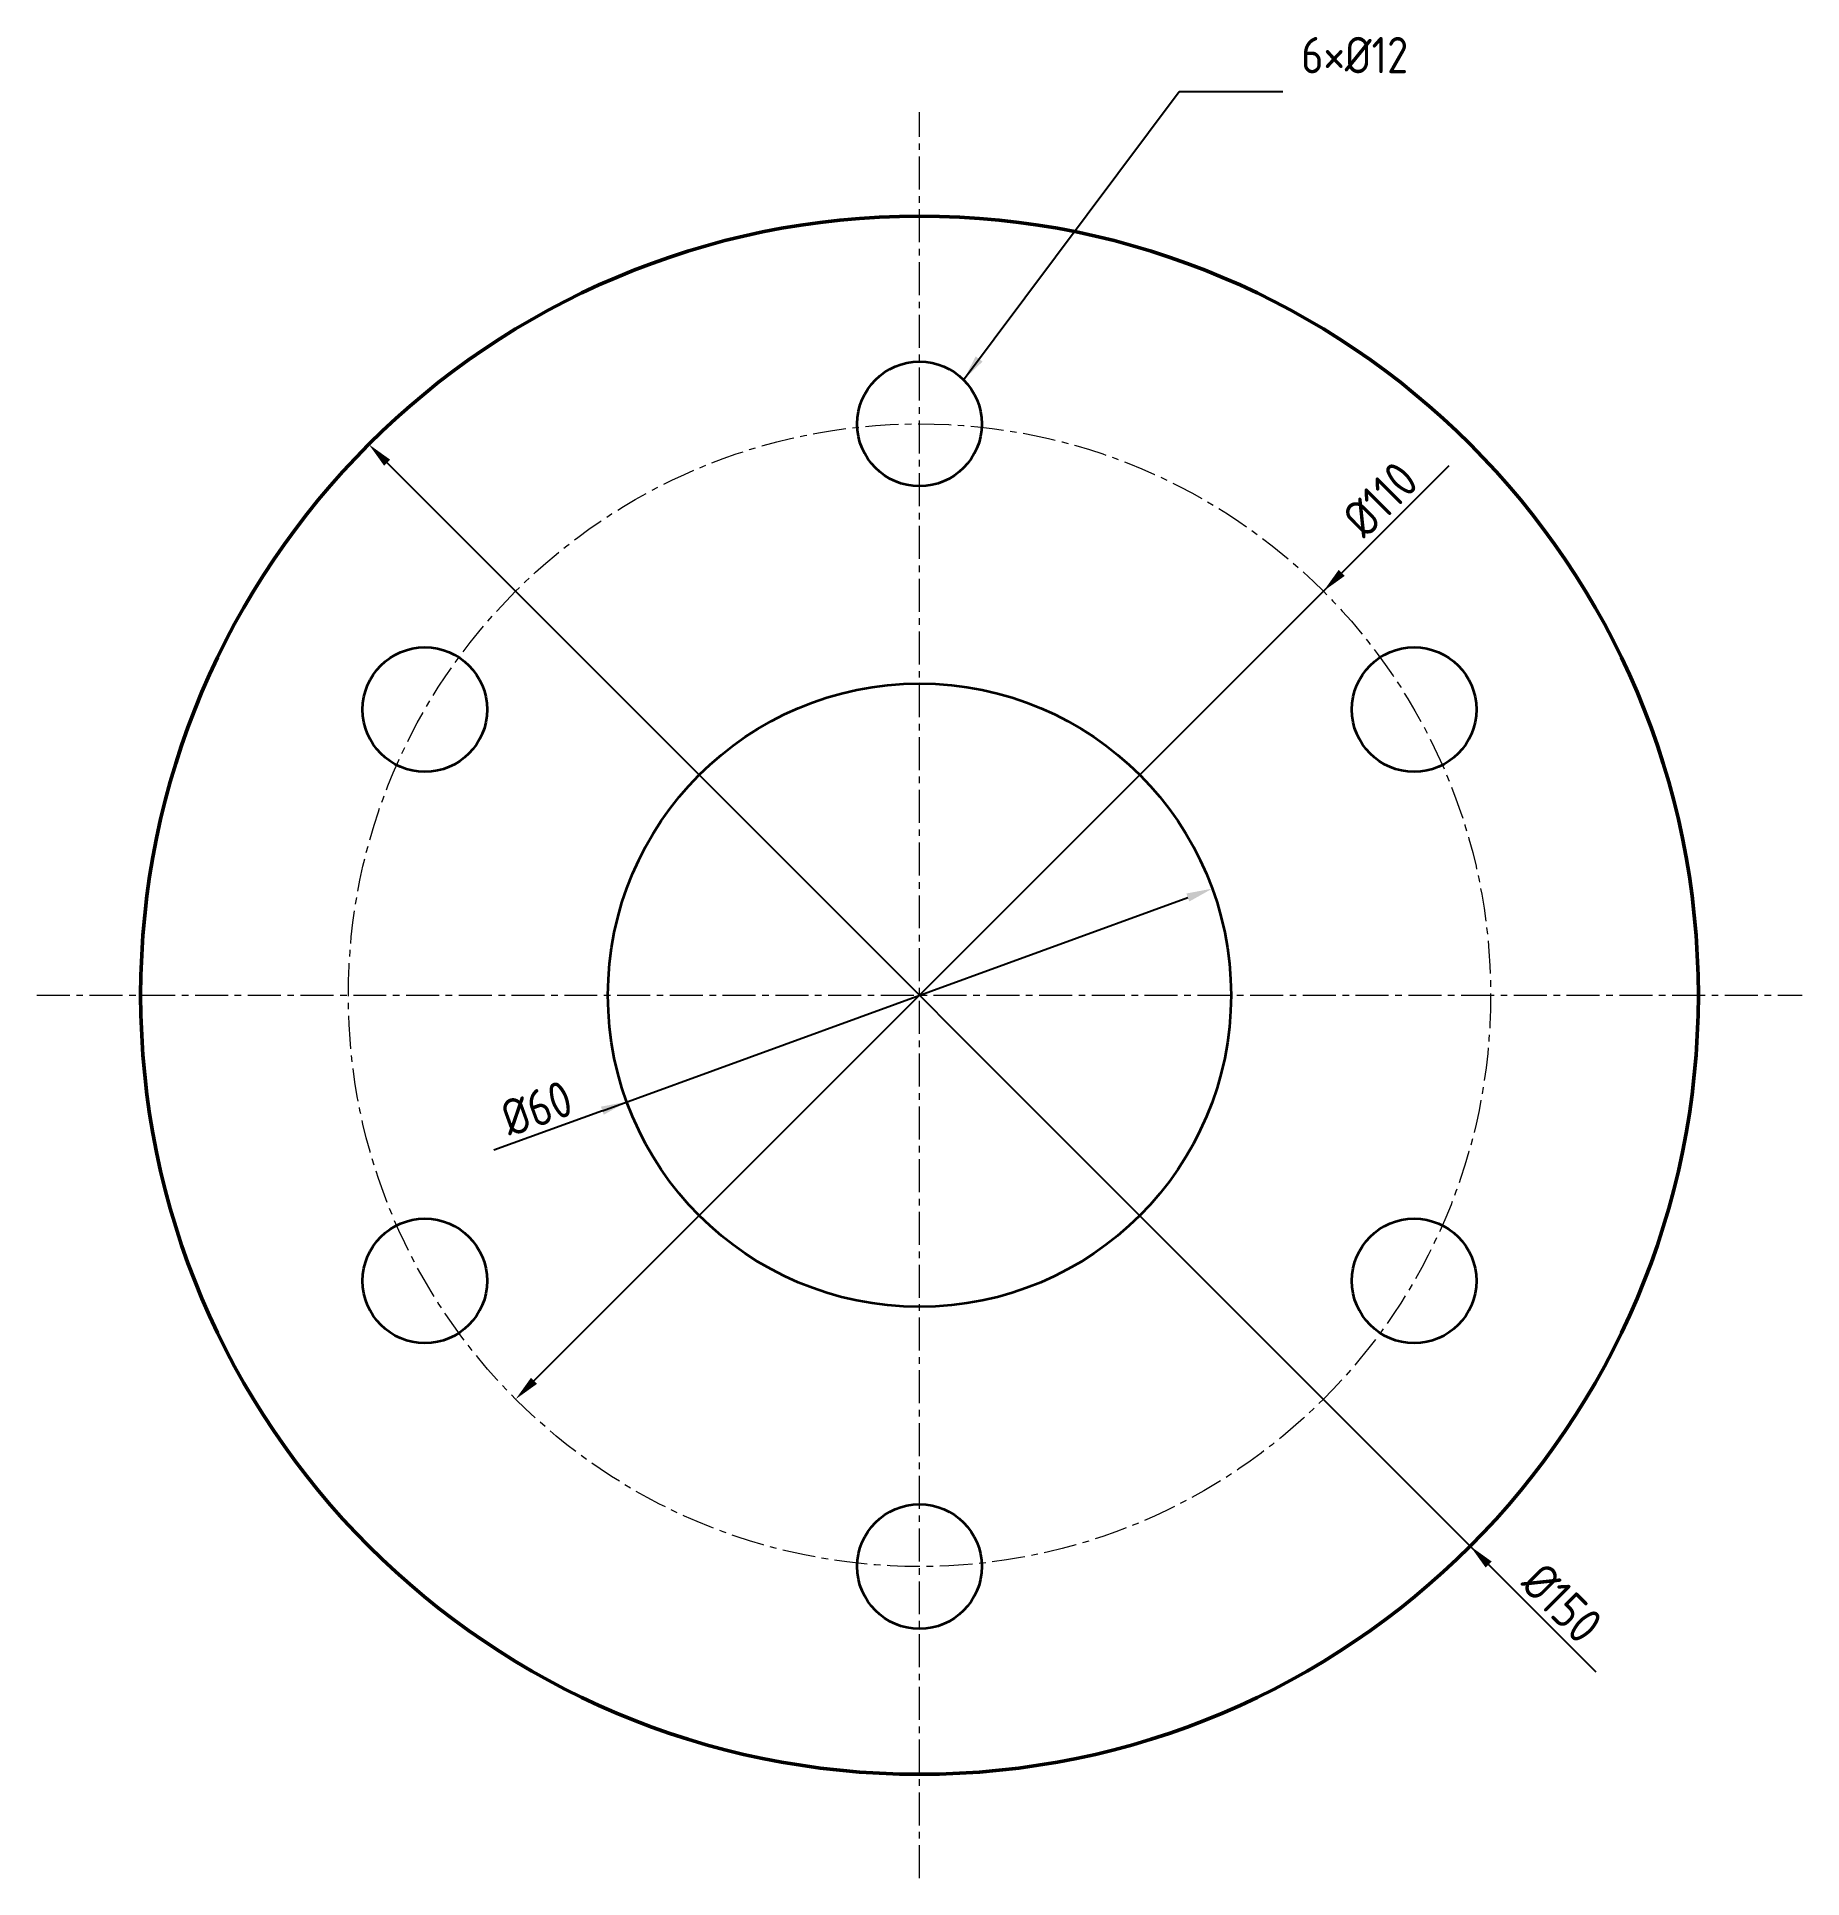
# Model space of a CAD drawing. Header units: millimetres. Extents: x -85 to 85, y -85 to 92.
import ezdxf

# ---------------------------------------------------------------- set-up
doc = ezdxf.new("R2010")
doc.units = ezdxf.units.MM
doc.linetypes.add('CENTER', pattern=[5.08, 3.175, -0.635, 0.635, -0.635])
for name, color, linetype, lineweight in [('CENTER', 1, 'CENTER', 25), ('DIM', 3, 'Continuous', 18), ('HOLES', 7, 'Continuous', 50), ('OUTLINE', 7, 'Continuous', 50)]:
    doc.layers.add(name, color=color, linetype=linetype, lineweight=lineweight)
doc.styles.get("Standard").update_dxf_attribs({"font": 'gbenor.shx', "bigfont": 'gbcbig.shx'})
doc.dimstyles.new('AGENTCAD', dxfattribs={"dimtxt": 3.5, "dimasz": 2.5, "dimexe": 1.25, "dimexo": 0.625, "dimtad": 1, "dimdsep": 46, "dimtxsty": 'Standard', "dimcen": 2.5, "dimazin": 3, "dimtfac": 1, "dimtmove": 0, "dimatfit": 3})

msp = doc.modelspace()

# ---------------------------------------------------------------- linework, layer by layer
at = {"layer": 'CENTER', "linetype": 'CENTER', "lineweight": 18}
for p, q in [((0, -85), (0, 85)), ((-85, 0), (85, 0))]:
    msp.add_line(p, q, dxfattribs=at)
msp.add_circle((0, 0), 55, dxfattribs=at)
at = {"layer": 'HOLES', "lineweight": 35}
for centre, radius in [((0, 55), 6), ((-47.631, 27.5), 6), ((47.631, 27.5), 6), ((0, 0), 30), ((-47.631, -27.5), 6), ((47.631, -27.5), 6), ((0, -55), 6)]:
    msp.add_circle(centre, radius, dxfattribs=at)
at = {"layer": 'OUTLINE', "lineweight": 50}
msp.add_circle((0, 0), 75, dxfattribs=at)

# ---------------------------------------------------------------- texts
at = {"layer": 'DIM', "insert": (36.75, 88.75), "char_height": 3.5, "attachment_point": 7}
msp.add_mtext('6×Ø12', dxfattribs=at)

# ---------------------------------------------------------------- dimensions: what is measured, and where the dimension line sits
at = {"layer": 'DIM'}
for p1, p2 in [((-38.891, -38.891), (38.891, 38.891)), ((-53.033, 53.033), (53.033, -53.033)), ((28.191, 10.261), (-28.191, -10.261))]:
    msp.add_diameter_dim_2p(p1=p1, p2=p2, dimstyle='AGENTCAD', override={"dimtxt": 3.5}, dxfattribs=at).render()

# ---------------------------------------------------------------- leaders
msp.add_leader([(4.243, 59.243), (25, 87), (35, 87)], dimstyle='AGENTCAD', dxfattribs=at)

doc.saveas('drawing.dxf')
